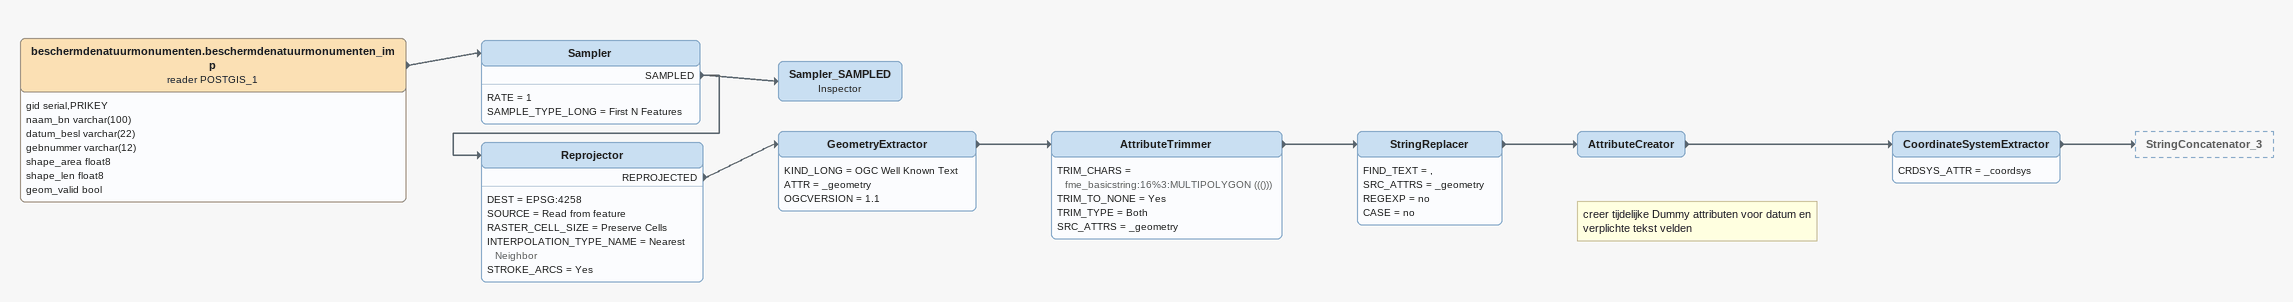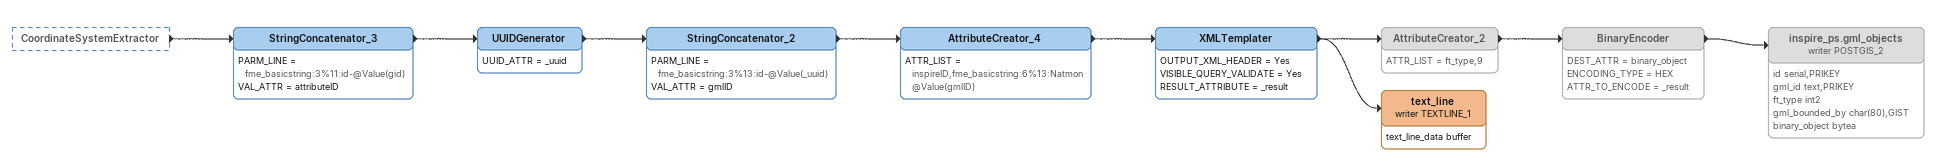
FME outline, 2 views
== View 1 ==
beschermdenatuurmonumenten.beschermdenatuurmonumenten_imp (reader POSTGIS_1)
    attributes: gid serial,PRIKEY, naam_bn varchar(100), datum_besl varchar(22), gebnummer varchar(12), shape_area float8, shape_len float8, geom_valid bool
    -> Sampler
Sampler
    RATE = 1
    SAMPLE_TYPE_LONG = First N Features
    SAMPLED -> Sampler_SAMPLED
    SAMPLED -> Reprojector
Sampler_SAMPLED: Inspector
Reprojector
    DEST = EPSG:4258
    SOURCE = Read from feature
    RASTER_CELL_SIZE = Preserve Cells
    INTERPOLATION_TYPE_NAME = Nearest Neighbor
    STROKE_ARCS = Yes
    REPROJECTED -> GeometryExtractor
GeometryExtractor
    KIND_LONG = OGC Well Known Text
    ATTR = _geometry
    OGCVERSION = 1.1
    -> AttributeTrimmer
AttributeTrimmer
    TRIM_CHARS = fme_basicstring:16%3:MULTIPOLYGON ((()))
    TRIM_TO_NONE = Yes
    TRIM_TYPE = Both
    SRC_ATTRS = _geometry
    -> StringReplacer
StringReplacer
    FIND_TEXT = ,
    SRC_ATTRS = _geometry
    REGEXP = no
    CASE = no
    -> AttributeCreator
Note: creer tijdelijke Dummy attributen voor datum en verplichte tekst velden
AttributeCreator
    -> CoordinateSystemExtractor
CoordinateSystemExtractor
    CRDSYS_ATTR = _coordsys
    -> StringConcatenator_3

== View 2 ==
CoordinateSystemExtractor [outside]
    -> StringConcatenator_3
StringConcatenator_3
    PARM_LINE = fme_basicstring:3%11:id-@Value(gid)
    VAL_ATTR = attributeID
    -> UUIDGenerator
UUIDGenerator
    UUID_ATTR = _uuid
    -> StringConcatenator_2
StringConcatenator_2
    PARM_LINE = fme_basicstring:3%13:id-@Value(_uuid)
    VAL_ATTR = gmlID
    -> AttributeCreator_4
AttributeCreator_4
    ATTR_LIST = inspireID,fme_basicstring:6%13:Natmon@Value(gmlID)
    -> XMLTemplater
XMLTemplater
    OUTPUT_XML_HEADER = Yes
    VISIBLE_QUERY_VALIDATE = Yes
    RESULT_ATTRIBUTE = _result
    -> AttributeCreator_2
    -> text_line (writer TEXTLINE_1)
AttributeCreator_2 [off]
    ATTR_LIST = ft_type,9
    -> BinaryEncoder
BinaryEncoder [off]
    DEST_ATTR = binary_object
    ENCODING_TYPE = HEX
    ATTR_TO_ENCODE = _result
    -> inspire_ps.gml_objects (writer POSTGIS_2)
inspire_ps.gml_objects (writer POSTGIS_2) [off]
    attributes: id serial,PRIKEY, gml_id text,PRIKEY, ft_type int2, gml_bounded_by char(80),GIST, binary_object bytea
text_line (writer TEXTLINE_1)
    attributes: text_line_data buffer
